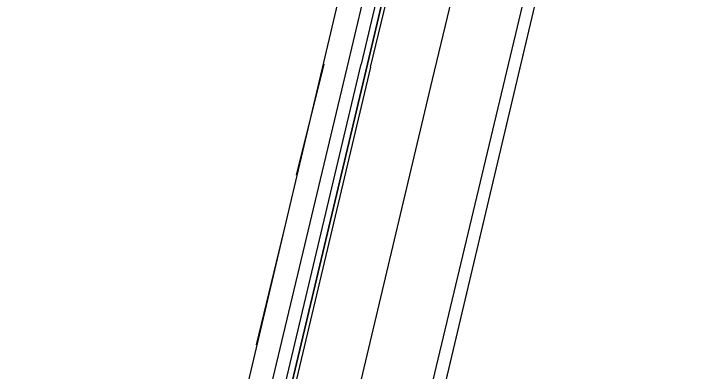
# Model space of a CAD drawing. Header units: feet. Extents: x -84 to 198, y -22 to 181.
# Drawn here: x 120.909 to 123.829, y 53.324 to 54.876 of the extents above; entities that cross this region are included whole.
import ezdxf

# ---------------------------------------------------------------- set-up
doc = ezdxf.new("R2010")
doc.units = ezdxf.units.FT
doc.layers.add('A-LINEA', color=7, linetype='CONTINUOUS')

msp = doc.modelspace()

# ---------------------------------------------------------------- linework, layer by layer
at = {"layer": 'A-LINEA'}
for p, q in [((122.68, 56.4844), (120.9333, 49.0978)), ((123.44, 56.2978), (121.68, 48.9244)), ((122.36, 54.6711), (122.7467, 56.3111)), ((122.1333, 54.1778), (122.2533, 54.6578)), ((121.96, 53.4444), (122.08, 53.9378))]:
    msp.add_line(p, q, dxfattribs=at)
for points in [[(118.2, 75.6978), (115.0667, 62.4578), (114.5867, 60.4578), (117.1867, 59.8444), (117, 59.0311), (123.76, 57.4311), (119.2267, 38.2978), (126.2667, 36.6311)], [(117, 59.0311), (123.76, 57.4311), (119.84, 40.8844)], [(123.1467, 56.3644), (122.72, 54.5911), (122.2933, 52.7911)], [(122.4533, 54.6444), (122.8667, 56.3511), (122.8533, 56.3511), (122.84, 56.3511), (122.44, 54.6578), (122.84, 56.3511), (122.8267, 56.3644), (122.8133, 56.3511), (122.4133, 54.6578)], [(121.96, 52.8711), (121.96, 52.8711), (121.9333, 52.8844), (122.36, 54.6711)], [(122.4533, 54.6444), (122.0133, 52.7911), (122, 52.7911), (122, 52.8044), (122.44, 54.6578), (122, 52.8044), (121.9867, 52.8044), (121.9733, 52.8044), (122.4133, 54.6578)]]:
    msp.add_lwpolyline(points, dxfattribs=at)

doc.saveas('drawing.dxf')
